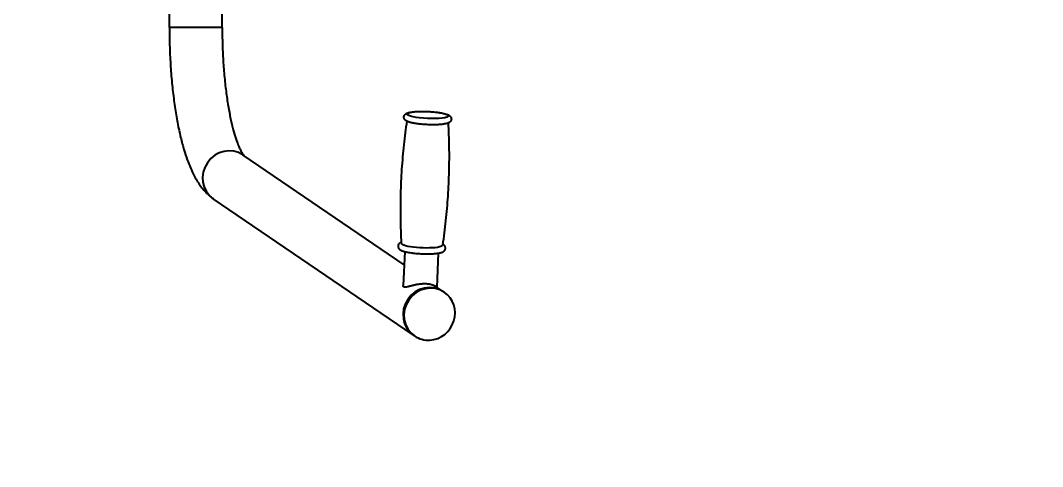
# Model space of a CAD drawing. Header units: millimetres. Extents: x 12256 to 15321, y 1839 to 5345.
# Drawn here: x 13685 to 14503, y 2770 to 3128 of the extents above; entities that cross this region are included whole.
import ezdxf

# ---------------------------------------------------------------- set-up
doc = ezdxf.new("R2010")
doc.units = ezdxf.units.MM
doc.layers.add('DiKom', color=7, linetype='Continuous')

msp = doc.modelspace()

# ---------------------------------------------------------------- linework, layer by layer
at = {"layer": 'DiKom', "color": 7, "linetype": 'Continuous', "lineweight": 40}
for p, q in [((13846.28, 3122.04), (13846.28, 3238.34)), ((13803.98, 3122.04), (13803.98, 3222.84)), ((13846.28, 3122.04), (13803.98, 3122.04)), ((13991.97, 2931.85), (13863, 3019.86)), ((13999.56, 2875.46), (13839.15, 2984.91)), ((13992.45, 2942.49), (13991.21, 2915.24)), ((14019.23, 2941.27), (14017.99, 2914.1)), ((14017.51, 2914.42), (14017.51, 2914.42)), ((14023.4, 2910.4), (14017.51, 2914.42)), ((14024.17, 2909.88), (14023.4, 2910.4)), ((14000.33, 2874.94), (13999.56, 2875.46))]:
    msp.add_line(p, q, dxfattribs=at)
at = {"layer": 'DiKom', "color": 3, "lineweight": 200}
msp.add_lwpolyline([(12256.34, 2951.03), (12256.34, 3585.66, -0.383869), (13151.83, 4580.18), (14216.81, 4692.1, -0.445223), (15321.32, 3697.57), (15321.32, 2839.11, -0.445223), (14216.81, 1844.59), (13151.83, 1956.5, -0.383869)], format="xyb", close=True, dxfattribs=at)
at = {"layer": 'DiKom', "color": 7, "linetype": 'Continuous', "lineweight": 40}
msp.add_ellipse((14010.85, 3051.92), major_axis=(16.48, -0.75), ratio=0.16775, dxfattribs=at)
for centre, major_axis, ratio, start_param, end_param in [((13851.08, 3002.39), (-11.92, -17.47), 0.951357, 3.141593, 6.283185), ((14006.14, 2948.52), (16.48, -0.75), 0.16775, 3.158652, 5.756), ((14006.14, 2948.52), (16.48, -0.75), 0.16775, 5.756, 6.266126), ((14011.48, 2892.93), (-11.92, -17.47), 0.951357, 3.141593, 6.283185), ((14011.48, 2892.93), (-11.92, -17.47), 0.951357, 3.141593, 6.283185), ((14012.25, 2892.41), (-11.92, -17.47), 0.951357, 3.141593, 6.283185), ((14012.25, 2892.41), (-11.92, -17.47), 0.951357, 0.630474, 3.141593), ((14011.48, 2892.93), (-11.92, -17.47), 0.951357, 0, 0.000001), ((14012.25, 2892.41), (-11.92, -17.47), 0.951357, 0, 0.630474)]:
    msp.add_ellipse(centre, major_axis=major_axis, ratio=ratio, start_param=start_param, end_param=end_param, dxfattribs=at)
for points, knots in [([(13803.98, 3122.04), (13803.98, 3116.72), (13804.15, 3106.17), (13804.91, 3090.67), (13806.14, 3075.84), (13807.8, 3061.85), (13809.86, 3048.85), (13812.26, 3036.98), (13814.88, 3026.68), (13817.54, 3018.15), (13820.21, 3011.06), (13822.76, 3005.38), (13825.32, 3000.56), (13827.86, 2996.49), (13830.7, 2992.67), (13833.82, 2989.22), (13836.71, 2986.67), (13838.54, 2985.33), (13839.15, 2984.91)], [0, 0, 0, 0, 1.658647, 3.291307, 4.901027, 6.486097, 8.043951, 9.569692, 11.054985, 12.346279, 13.451667, 14.557054, 15.387813, 16.217741, 17.04767, 17.877006, 18.635639, 19, 19, 19, 19]), ([(13846.28, 3122.04), (13846.28, 3118.53), (13846.38, 3110.21), (13846.89, 3097.31), (13847.89, 3083.69), (13849.27, 3070.94), (13850.99, 3059.27), (13852.97, 3048.88), (13855.07, 3040.1), (13857.18, 3033.04), (13859.03, 3027.96), (13860.61, 3024.34), (13861.78, 3022.1), (13862.65, 3020.66), (13863.18, 3019.9), (13863.41, 3019.61), (13863.48, 3019.53)], [0, 0, 0, 0, 1.230887, 2.915621, 4.572956, 6.200517, 7.793897, 9.346331, 10.847869, 12.199897, 13.442504, 14.375609, 15.308339, 15.932328, 16.555492, 17, 17, 17, 17]), ([(14025.51, 3044.99), (14025.65, 3045.02), (14025.97, 3045.1), (14026.45, 3045.24), (14026.93, 3045.41), (14027.33, 3045.57), (14027.66, 3045.73), (14027.99, 3045.91), (14028.35, 3046.14), (14028.71, 3046.44), (14029, 3046.76), (14029.24, 3047.09), (14029.43, 3047.42), (14029.57, 3047.76), (14029.67, 3048.11), (14029.72, 3048.47), (14029.73, 3048.82), (14029.7, 3049.17), (14029.63, 3049.51), (14029.52, 3049.85), (14029.36, 3050.17), (14029.17, 3050.49), (14028.94, 3050.79), (14028.66, 3051.08), (14028.35, 3051.34), (14028.05, 3051.56), (14027.75, 3051.74), (14027.47, 3051.9), (14027.13, 3052.07), (14026.73, 3052.25), (14026.24, 3052.44), (14025.67, 3052.63), (14024.93, 3052.86), (14023.92, 3053.13), (14022.65, 3053.41), (14021.14, 3053.7), (14019.46, 3053.96), (14017.64, 3054.2), (14015.71, 3054.4), (14013.68, 3054.57), (14011.59, 3054.7), (14009.48, 3054.79), (14007.39, 3054.83), (14005.37, 3054.82), (14003.45, 3054.78), (14001.65, 3054.69), (14000, 3054.56), (13998.52, 3054.39), (13997.27, 3054.2), (13996.29, 3054.01), (13995.57, 3053.83), (13995.02, 3053.67), (13994.61, 3053.53), (13994.25, 3053.39), (13993.96, 3053.26), (13993.67, 3053.11), (13993.34, 3052.91), (13993, 3052.67), (13992.66, 3052.36), (13992.38, 3052.04), (13992.16, 3051.71), (13991.99, 3051.37), (13991.87, 3051.02), (13991.79, 3050.67), (13991.76, 3050.32), (13991.76, 3049.97), (13991.81, 3049.62), (13991.89, 3049.28), (13992.02, 3048.95), (13992.19, 3048.63), (13992.4, 3048.32), (13992.64, 3048.02), (13992.94, 3047.73), (13993.27, 3047.48), (13993.58, 3047.27), (13993.88, 3047.1), (13994.16, 3046.95), (13994.5, 3046.78), (13994.91, 3046.61), (13995.4, 3046.43), (13995.97, 3046.24), (13996.68, 3046.02), (13997.68, 3045.76), (13998.94, 3045.48), (14000.47, 3045.2), (14002.16, 3044.94), (14003.98, 3044.71), (14005.93, 3044.5), (14007.96, 3044.34), (14010.05, 3044.21), (14012.16, 3044.13), (14014.25, 3044.09), (14016.26, 3044.1), (14018.18, 3044.15), (14019.96, 3044.24), (14021.6, 3044.37), (14023.07, 3044.54), (14024.38, 3044.74), (14025.15, 3044.9), (14025.51, 3044.99)], [0, 0, 0, 0, 0.670232, 1.571234, 2.412938, 3.253889, 3.813825, 4.373761, 5.209155, 5.948783, 6.573247, 7.120964, 7.618171, 8.082026, 8.524726, 8.955699, 9.380762, 9.807239, 10.240049, 10.687127, 11.155732, 11.657267, 12.206139, 12.821491, 13.529507, 14.20778, 14.7715, 15.334637, 15.897773, 16.74101, 17.584294, 18.427577, 19.551927, 20.95749, 22.644652, 24.390892, 26.175137, 27.988636, 29.825917, 31.68379, 33.560645, 35.456328, 37.343975, 39.21271, 41.061722, 42.888692, 44.68925, 46.45632, 48.178086, 49.609515, 50.733413, 51.576928, 52.420242, 52.983414, 53.546212, 54.10901, 54.671384, 55.5082, 56.198467, 56.789754, 57.315438, 57.798072, 58.253157, 58.69024, 59.11826, 59.542963, 59.971094, 60.408333, 60.862341, 61.342251, 61.859649, 62.431024, 63.078271, 63.829712, 64.503652, 65.0629, 65.622148, 66.18059, 67.017225, 67.849152, 68.671083, 69.753474, 71.075878, 72.774874, 74.524468, 76.311177, 78.126591, 79.965531, 81.823288, 83.701541, 85.598668, 87.484885, 89.352175, 91.199642, 93.024799, 94.823141, 96.58725, 98.304982, 100, 100, 100, 100]), ([(13994.04, 3047.01), (13993.12, 3040.75), (13991.5, 3027.94), (13989.82, 3008.5), (13988.92, 2988.75), (13988.82, 2968.97), (13989.29, 2955.8), (13989.66, 2949.22)], [0, 0, 0, 0, 1.548307, 3.16123, 4.774153, 6.387077, 8, 8, 8, 8]), ([(14027.16, 3045.5), (14027.5, 3039.19), (14027.95, 3026.28), (14027.85, 3006.77), (14026.95, 2987.01), (14025.25, 2967.31), (14023.59, 2954.24), (14022.62, 2947.72)], [0, 0, 0, 0, 1.548307, 3.16123, 4.774153, 6.387077, 8, 8, 8, 8]), ([(13989.62, 2950.01), (13989.49, 2949.96), (13989.27, 2949.86), (13988.96, 2949.7), (13988.63, 2949.51), (13988.29, 2949.26), (13987.95, 2948.95), (13987.67, 2948.63), (13987.45, 2948.3), (13987.28, 2947.96), (13987.16, 2947.62), (13987.08, 2947.27), (13987.04, 2946.91), (13987.05, 2946.56), (13987.1, 2946.21), (13987.18, 2945.87), (13987.31, 2945.54), (13987.48, 2945.22), (13987.68, 2944.91), (13987.93, 2944.62), (13988.23, 2944.33), (13988.55, 2944.07), (13988.87, 2943.86), (13989.17, 2943.69), (13989.45, 2943.54), (13989.79, 2943.38), (13990.2, 2943.21), (13990.69, 2943.02), (13991.25, 2942.83), (13991.97, 2942.62), (13992.96, 2942.36), (13994.23, 2942.08), (13995.76, 2941.8), (13997.45, 2941.54), (13999.27, 2941.3), (14001.22, 2941.1), (14003.25, 2940.93), (14005.34, 2940.81), (14007.45, 2940.72), (14009.54, 2940.68), (14011.55, 2940.69), (14013.46, 2940.74), (14015.25, 2940.84), (14016.89, 2940.97), (14018.36, 2941.14), (14019.67, 2941.34), (14020.43, 2941.5), (14020.79, 2941.58)], [0, 0, 0, 0, 0.714071, 1.28695, 1.859399, 2.711205, 3.413836, 4.015716, 4.550816, 5.042096, 5.505333, 5.950245, 6.385932, 6.818244, 7.254044, 7.699115, 8.161256, 8.649762, 9.176429, 9.758039, 10.41688, 11.181782, 11.867794, 12.437061, 13.006327, 13.574772, 14.426395, 15.273223, 16.109878, 17.211659, 18.557751, 20.287181, 22.068117, 23.886831, 25.734766, 27.606647, 29.497683, 31.409582, 33.340692, 35.260698, 37.161437, 39.041999, 40.89985, 42.730406, 44.526117, 46.274618, 48, 48, 48, 48]), ([(14020.79, 2941.58), (14020.94, 2941.62), (14021.26, 2941.7), (14021.74, 2941.84), (14022.22, 2942), (14022.61, 2942.17), (14022.95, 2942.33), (14023.28, 2942.51), (14023.64, 2942.74), (14023.99, 2943.04), (14024.29, 2943.35), (14024.53, 2943.68), (14024.72, 2944.02), (14024.86, 2944.36), (14024.96, 2944.71), (14025.01, 2945.06), (14025.02, 2945.41), (14024.99, 2945.76), (14024.92, 2946.11), (14024.8, 2946.44), (14024.65, 2946.77), (14024.46, 2947.08), (14024.23, 2947.38), (14023.95, 2947.67), (14023.64, 2947.94), (14023.33, 2948.16), (14023.03, 2948.34), (14022.84, 2948.45), (14022.74, 2948.5)], [0, 0, 0, 0, 1.264099, 2.963445, 4.550951, 6.137038, 7.193112, 8.249187, 9.824793, 11.219777, 12.397556, 13.430583, 14.368347, 15.243206, 16.078166, 16.891008, 17.692703, 18.497066, 19.313373, 20.156589, 21.040408, 21.986335, 23.021542, 24.182134, 25.517497, 26.796761, 27.859973, 29, 29, 29, 29]), ([(14008.21, 2916.65), (14007.92, 2916.65), (14007.4, 2916.64), (14006.53, 2916.6), (14005.73, 2916.54), (14004.94, 2916.47), (14004.26, 2916.39), (14003.53, 2916.29), (14002.63, 2916.15), (14001.55, 2915.95), (14000.43, 2915.72), (13999.47, 2915.5), (13998.71, 2915.31), (13998.03, 2915.14), (13997.3, 2914.95), (13996.46, 2914.73), (13995.64, 2914.52), (13994.79, 2914.31), (13994.16, 2914.17), (13993.66, 2914.09), (13993.34, 2914.04), (13993.03, 2914.02), (13992.75, 2914), (13992.45, 2914.01), (13992.16, 2914.05), (13991.88, 2914.12), (13991.66, 2914.23), (13991.5, 2914.36), (13991.39, 2914.49), (13991.31, 2914.65), (13991.25, 2914.81), (13991.21, 2915.01), (13991.21, 2915.15), (13991.21, 2915.24)], [0, 0, 0, 0, 1.201288, 2.15377, 3.540116, 4.451295, 5.371049, 6.299558, 7.441692, 9.062234, 10.826086, 12.299094, 13.35912, 14.341102, 15.528674, 16.973905, 18.668085, 20.043136, 21.918116, 22.70556, 23.488838, 24.272928, 25.063552, 25.859821, 26.940498, 28.026761, 29.11804, 29.929558, 30.733912, 31.525803, 32.311506, 33.082725, 34, 34, 34, 34]), ([(14017.51, 2914.42), (14017.4, 2914.5), (14017.2, 2914.63), (14016.79, 2914.86), (14016.4, 2915.06), (14016, 2915.24), (14015.63, 2915.39), (14015.2, 2915.56), (14014.68, 2915.74), (14014.17, 2915.89), (14013.67, 2916.02), (14013.2, 2916.13), (14012.71, 2916.24), (14012.21, 2916.33), (14011.69, 2916.41), (14011.09, 2916.49), (14010.41, 2916.56), (14009.63, 2916.61), (14008.9, 2916.64), (14008.42, 2916.65), (14008.21, 2916.65)], [0, 0, 0, 0, 1.936406, 3.162562, 5.053435, 6.001536, 6.943919, 8.192601, 9.446682, 10.70596, 11.656916, 12.606052, 13.546093, 14.478325, 15.400761, 16.321079, 17.554921, 18.798465, 20.051984, 21, 21, 21, 21])]:
    msp.add_open_spline(points, degree=3, knots=knots, dxfattribs=at)

doc.saveas('drawing.dxf')
